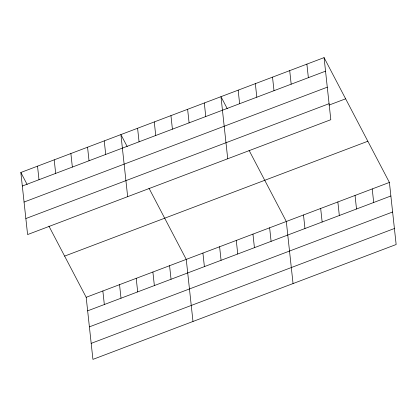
<?xml version="1.0" encoding="UTF-8"?>
<svg xmlns="http://www.w3.org/2000/svg" width="417" height="417" viewBox="0 0 417 417"><rect width="100%" height="100%" fill="white"/><g stroke="black" fill="none" stroke-linecap="round" stroke-linejoin="round"><path stroke-width="0.63" d="M324.072 57.619L330.817 119.705L27.595 234.568L20.85 172.482L324.072 57.619L389.405 182.432L396.15 244.518L92.928 359.381L86.183 297.295L48.925 226.118M22.32 186.029L325.547 71.166M24.061 202.047L327.282 87.184M25.854 218.55L329.076 103.687M329.044 105.089L345.63 98.808M64.625 256.106L367.846 141.243M86.183 297.295L389.405 182.432M87.653 310.842L390.875 195.98M89.394 326.86L392.616 211.998M91.187 343.363L394.409 228.5M227.265 108.686L220.979 96.671L227.724 158.762M249.053 150.308L286.307 221.484L293.052 283.57M127.201 146.591L120.914 134.576L127.659 196.662M148.989 188.213L186.248 259.39L192.993 321.476M20.85 172.482L27.136 184.496M372.225 188.937L373.695 202.485M355.039 195.448L356.514 208.995M337.859 201.958L339.329 215.506M306.891 64.129L308.361 77.677M320.673 208.464L322.148 222.011M289.706 70.635L291.181 84.182M303.493 214.974L304.963 228.521M272.525 77.145L273.995 90.692M255.34 83.655L256.815 97.203M269.632 227.802L271.102 241.349M238.159 90.166L239.629 103.713M252.957 234.119L254.427 247.667M236.277 240.437L237.747 253.984M204.299 102.989L205.769 116.536M219.603 246.755L221.073 260.302M187.624 109.306L189.094 122.853M202.923 253.072L204.393 266.619M170.944 115.624L172.419 129.171M154.269 121.941L155.739 135.489M169.568 265.707L171.043 279.254M137.589 128.259L139.064 141.806M152.893 272.025L154.363 285.572M136.213 278.342L137.688 291.89M104.234 140.894L105.71 154.441M119.538 284.66L121.008 298.207M87.56 147.211L89.029 160.759M102.858 290.977L104.333 304.525M70.88 153.529L72.355 167.076M54.205 159.847L55.675 173.394M37.525 166.164L39 179.711"/></g></svg>
